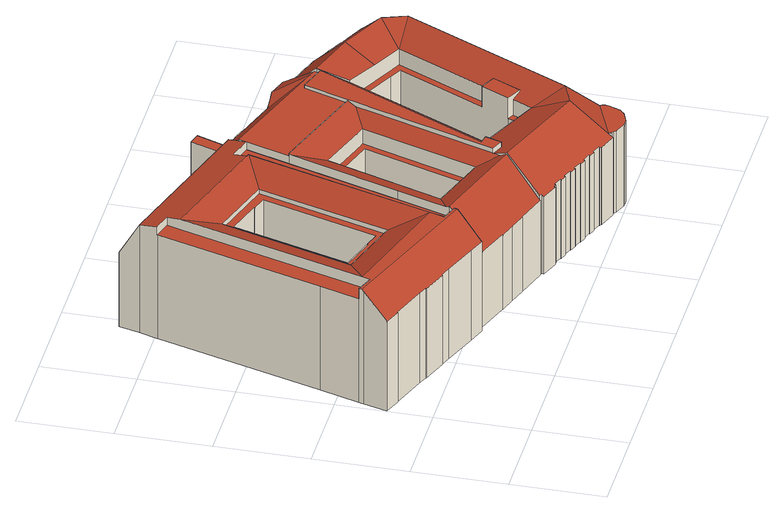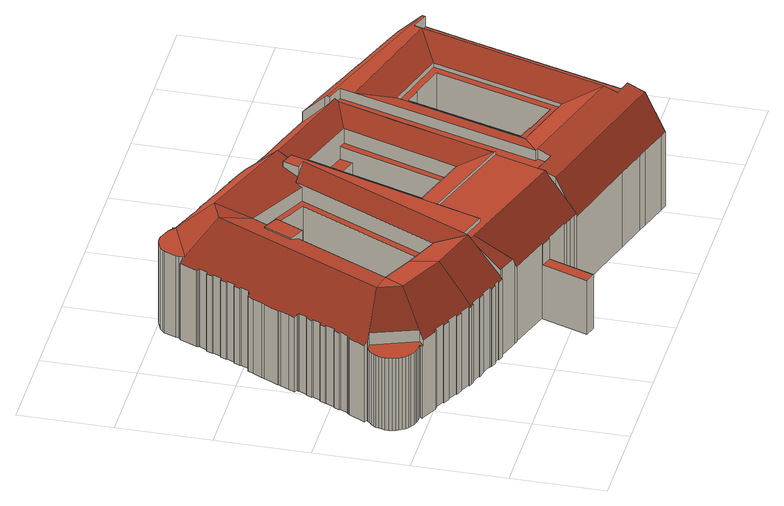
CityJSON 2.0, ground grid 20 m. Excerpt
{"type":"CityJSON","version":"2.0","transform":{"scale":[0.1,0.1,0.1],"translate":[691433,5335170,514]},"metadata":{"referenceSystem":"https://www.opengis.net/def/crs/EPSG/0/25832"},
"CityObjects":{
"building1":{"type":"Building","attributes":{"Gemeindeschluessel":"09162000","HoeheDach":"540.902","HoeheGrund":"514.009","Methode":"2000","NiedrigsteTraufeDesGebaeudes":"520.450","Geometrietyp2DReferenz":"3000","function":"31001_2000","roofType":"3100","measuredHeight":26.89,"storeysAboveGround":6},"geometry":[{"type":"MultiSurface","lod":"2","boundaries":[[[0,1,2,3]],[[4,5,6,7]],[[8,9,5,4]],[[10,11,12,13]],[[14,15,16,17]],[[18,2,19,20,21,22,23,24,9,25]],[[26,27,1,28]],[[29,30,31,32]],[[33,34,27,26]],[[17,16,35,36]],[[37,38,39]],[[39,38,40,41]],[[42,43,44,45,12,46]],[[47,20,19,48]],[[49,50,37,39]],[[15,21,20,47]],[[51,52,25,9,8,53,54]],[[55,56,57,58]],[[59,60,61,62]],[[63,3,2,18,64,65,66,67]],[[24,61,60,68,69,6,5,9]],[[70,71,72,14,17,36,73,45,44,43,74,75,76,55,58,29,32,77,78,49,39,41,79,80,81,54,53,8,4,7,82,83,59,62],[84,85,86,87,88,89,90,91]],[[92,93,94,95]],[[96,97,93,92]],[[62,61,24,70]],[[98,34,33,99,100,0]],[[92,95,101,96]],[[78,102,50,49]],[[10,103,104,105,106,11]],[[13,107,35,16,15,47,48,104,103,10]],[[77,108,102,78]],[[76,109,56,55]],[[110,97,96,101,111,112,91,90,89,88]],[[43,42,113,74]],[[114,110,88,87,86,115]],[[71,70,24,23]],[[72,22,21,15,14]],[[71,23,22,72]],[[116,117,63,67]],[[28,1,0,100]],[[1,27,105,19,2]],[[45,73,107,13,12]],[[40,118,117,116,80,79,41]],[[75,119,109,76]],[[32,31,108,77]],[[80,116,120,81]],[[82,69,68,83]],[[95,94,111,101]],[[46,12,11,106,3,63,117,118]],[[36,35,107,73]],[[106,34,98,0,3]],[[81,120,51,54]],[[64,18,25,52]],[[121,119,75]],[[67,66,65,64,52,51,120,116]],[[86,85,84,122,123,115]],[[48,19,105,104]],[[91,112,122,84]],[[83,68,60,59]],[[74,113,121,75]],[[106,105,27,34]],[[50,102,108,31,30,57,56,109,119,121,113,42,46,118,40,38,37]],[[7,6,69,82]],[[99,33,26,28,100],[123,122,112,111,94,93,97,110,114,115]],[[58,57,30,29]]],"semantics":{"surfaces":[{"type":"RoofSurface"},{"type":"WallSurface"},{"type":"GroundSurface"}],"values":[0,1,1,1,1,0,1,1,1,1,1,1,1,1,1,1,1,1,1,1,0,2,1,1,1,1,0,1,1,0,1,1,1,1,1,1,1,1,1,1,0,1,1,1,1,1,1,1,0,1,0,1,1,1,0,1,1,1,1,1,0,0,1,0,1]}}]},
"building2":{"type":"Building","attributes":{"Gemeindeschluessel":"09162000","HoeheDach":"541.140","HoeheGrund":"515.017","Methode":"2000","NiedrigsteTraufeDesGebaeudes":"518.500","Geometrietyp2DReferenz":"3000","function":"31001_2000","roofType":"3100","measuredHeight":26.12,"storeysAboveGround":6},"geometry":[{"type":"MultiSurface","lod":"2","boundaries":[[[124,125,126,127]],[[128,129,130,131]],[[132,133,134,135]],[[136,137,138,139]],[[140,141,142,143,144,145,146]],[[147,148,149,150,151,152,153,154,155,156,157,158,159,160]],[[161,162,163,164]],[[165,166,167,168,169,170,171,172,173]],[[174,175,129,128]],[[176,177,178,179]],[[180,181,182,183]],[[184,185,186,187]],[[188,189,190,191]],[[192,193,194,195]],[[196,197,198,199]],[[200,201,202]],[[203,204,205,206]],[[207,208,209,210,211,212,213,214,215,216,217,218,219,220,221]],[[222,223,224,225]],[[226,227,228,229]],[[230,231,232,233]],[[234,235,236,237]],[[238,239,240,241]],[[242,21,243,244]],[[245,246,135,247]],[[248,249,250,251]],[[252,253,254,255]],[[256,257,258,259]],[[260,261,262,263]],[[264,265,266,267]],[[268,269,223,222]],[[270,271,272,273]],[[274,275,276,277]],[[278,207,221]],[[277,276,279,280,281,148,147]],[[282,283,284,285]],[[286,287,175,174]],[[288,289,145,290]],[[291,292,158,157,156,293,294,295,296,297,186,185]],[[298,299,300,288,290,301,302,303,243,21,169]],[[304,305,231,230]],[[306,307,308,309]],[[132,135,246,310,311,312,313,314,315,316,317,272,271,318,284,283,319,320,262,261,321,130,129,175,287,322,323,324,325,326]],[[327,328,329,330,331,151,150]],[[304,332,333,334,335,336]],[[146,337,140]],[[338,339,340,341]],[[342,343,344,345]],[[346,347,348,349,267,266,350]],[[331,330,351,352]],[[353,354,355,356]],[[341,340,357,358,359]],[[360,321,261,260]],[[309,308,361,362]],[[363,364,365,366]],[[241,240,367,368]],[[225,224,369,370]],[[141,140,371]],[[372,313,312,373]],[[374,375,167,166,165,376,377]],[[263,262,320,378]],[[379,315,314,380]],[[220,344,343,381,382,367,240,239,383,384,236,235,385,258,257,386,387,388,389,390,391,392,393,232,231,305,336,335,334,394,395,178,177,396,397,398,205,204,399,400,401,402,369,224,223,269,403,404,405,406,407,408,163,162,134,133,409,410]],[[411,213,212,412]],[[413,390,389,414]],[[415,416,417,418]],[[419,420,125,124]],[[421,375,374,422]],[[423,400,399,424]],[[425,426,427,428]],[[243,23,429,244]],[[430,404,403,431]],[[432,433,249,248]],[[434,435,436,437]],[[438,439,181,180]],[[440,441,442,443,428,427]],[[444,445,446,447]],[[448,449,450,451]],[[429,23,452,453]],[[255,254,454,455]],[[456,457,458,459]],[[460,407,406,461]],[[462,398,397,463]],[[464,465,466,467]],[[221,220,410,468]],[[469,215,214,470]],[[139,138,435,434]],[[418,417,471,472]],[[336,305,304]],[[473,474,475,476]],[[477,478,479,189,188,480,481,482,483,484]],[[485,486,487,488]],[[489,490,491,143,142,141]],[[267,349,492,264]],[[493,307,306,346,350]],[[494,495,496,300,299,298,169,168]],[[201,200,426,425,497,498,499]],[[500,501,502,503]],[[504,505,506,507]],[[281,280,328,327,150,149,148]],[[468,410,275]],[[508,499,498,509,362,361]],[[424,399,204,203]],[[510,394,334,333]],[[159,158,292,511]],[[442,441,439,438]],[[512,391,390,413]],[[290,145,144,301]],[[513,514,515,136]],[[357,516,517,518,519,520,358]],[[521,522,523,524]],[[162,161,247,135,134]],[[155,154,525,526]],[[527,275,274,528,490,489]],[[529,386,257,256]],[[220,219,344]],[[459,458,530,531]],[[409,532,351]],[[533,187,186,297,534,354,353]],[[535,393,392,536]],[[537,217,216,538]],[[539,310,246,245]],[[380,314,313,372]],[[540,541,518]],[[542,543,544,545,546,547,477,484,422,374]],[[366,160,159,511,363]],[[303,508,361,308,307,493]],[[548,549,522,521]],[[461,406,405,550]],[[551,190,189,479]],[[552,396,177,176]],[[553,364,363,511,292,291,554,555,556,557]],[[476,475,558,559]],[[179,178,395,560]],[[285,284,318,561]],[[562,563,433,432]],[[143,564,144]],[[565,211,210,566]],[[567,325,324,568,569,570,571]],[[538,216,215,469]],[[479,478,572,551]],[[573,402,401,574]],[[575,576,577,578]],[[579,580,581,582]],[[164,163,408,583]],[[584,585,520,519,544,543,542,374,377,586,587]],[[371,140,337,588,589]],[[547,572,478,477]],[[218,590,345,344,219]],[[591,592,593,594]],[[595,596,597,598]],[[528,274,277,147,365,364,553,599,466,465,600,153,152,151,331,352,601,602,491,490]],[[602,601,352,351,603,604,564,143,491]],[[206,205,398,462]],[[605,319,283,282]],[[410,409,351,330,329,279,276,275]],[[503,502,606,607]],[[594,593,608,609]],[[472,471,610,611]],[[612,384,383,613]],[[603,351,532,614,604]],[[515,137,136]],[[131,130,321,360]],[[582,581,615,616]],[[191,617,480,188]],[[453,452,445,444]],[[618,385,235,234]],[[619,265,264,492,620,621,622]],[[534,623,355,354]],[[154,153,600,525]],[[598,597,580,579]],[[588,337,146,145,289,624,625,626,627,628]],[[366,365,147,160]],[[629,630,631,632]],[[278,457,456,633,634,208,207]],[[484,483,482,481,635,636,637,546,545,638,639,421,422]],[[368,367,382,640]],[[373,312,311,641]],[[574,401,400,423]],[[488,487,549,548]],[[642,381,343,342]],[[127,126,643,644]],[[613,383,239,238]],[[414,389,388,645]],[[646,647,648,649]],[[650,209,208,634]],[[437,436,630,629]],[[589,588,628,541,540]],[[651,652,339,338]],[[590,218,217,537]],[[640,382,381,642]],[[532,653,567,571,194,193,250,249,433,563,577,576,506,505,610,471,417,416,654,614]],[[470,214,213,411]],[[326,653,133,132]],[[550,405,404,430]],[[329,328,280,279]],[[233,232,393,535]],[[609,608,655,656]],[[303,302,202,201,499,508]],[[370,369,402,573]],[[259,258,385,618]],[[656,655,449,448]],[[620,492,349,348]],[[553,557,657,599]],[[644,643,658,659]],[[617,635,481,480]],[[611,610,505,504]],[[628,627,626,625,624,289,288,300,496,660,661,662,541]],[[607,606,420,419]],[[663,323,322,664]],[[199,198,665,666]],[[667,295,294,668]],[[654,416,415,669,649,648]],[[531,530,474,473]],[[641,311,310,539]],[[251,250,193,192]],[[526,293,156,155]],[[568,324,323,663]],[[468,275,527,489,141,371,589,540,518,517,516]],[[467,466,599,657]],[[545,544,670,638]],[[375,671,670,660,496,495,494,168,167]],[[195,194,571,570]],[[639,638,670,671,375,421]],[[586,377,376,165,173,672,673,674]],[[616,615,619,622]],[[293,526,525,600,465,464,675,676]],[[303,493,350,266,265,619,615,581,580,597,596,677,446,445,452,23,243]],[[664,322,287,286]],[[572,547,546,637,636,635,617,191,190,551]],[[536,392,391,512]],[[645,388,387,678]],[[302,301,144,679,202]],[[632,631,227,226]],[[359,358,514,513]],[[524,523,197,196]],[[455,454,501,500]],[[614,654,648,647,665,198,197,523,522,549,487,486,182,181,439,441,440,427,426,200,202,679,144]],[[507,506,576,575]],[[273,272,317,680]],[[412,212,211,565]],[[554,291,185,184]],[[623,296,295,667,681,356,355]],[[564,604,614,144]],[[680,317,316,682]],[[682,379,380,372,373,641,539,245,247,161,164,583,460,461,550,430,431,268,222,225,370,573,574,423,424,203,206,462,463,552,176,179,560,510,333,332,304,230,233,535,536,512,413,414,645,678,529,256,259,618,234,237,612,613,238,241,368,640,642,342,345,590,537,538,469,470,411,412,565,566,650,634,633,456,459,531,473,476,559,252,255,455,500,503,607,419,124,127,644,659,591,594,609,656,448,451,683,651,338,341,359,513,136,139,434,437,629,632,226,229,684,674,673,672,173,172,171,170,242,244,429,453,444,447,685,595,598,579,582,616,622,621,620,348,347,346,306,309,362,509,498,497,425,428,443,442,438,180,183,485,488,548,521,524,196,199,666,646,649,669,415,418,472,611,504,507,575,578,562,432,248,251,192,195,570,569,568,663,664,286,174,128,131,360,260,263,378,605,282,285,561,270,273,680],[467,657,557,556,555,554,184,187,533,353,356,681,667,668,676,675,464]],[[678,387,386,529]],[[463,397,396,552]],[[683,686,652,651]],[[170,169,21,242]],[[666,665,647,646]],[[583,408,407,460]],[[682,316,315,379]],[[447,446,677,685]],[[451,450,686,683]],[[519,518,541,662,661,660,670,544]],[[183,182,486,485]],[[561,318,271,270]],[[560,395,394,510]],[[237,236,384,612]],[[431,403,269,268]],[[340,339,652,686,450,449,655,608,593,592,658,643,126,125,420,606,502,501,454,254,253,558,475,474,530,458,457,278,221,468,516,357]],[[566,210,209,650]],[[378,320,319,605]],[[228,587,586,674,684,229]],[[325,567,653,326]],[[409,133,653,532]],[[668,294,293,676]],[[578,577,563,562]],[[436,435,138,137,515,514,358,520,585,584,587,228,227,631,630]],[[559,558,253,252]],[[659,658,592,591]],[[685,677,596,595]],[[534,297,296,623]]],"semantics":{"surfaces":[{"type":"WallSurface"},{"type":"RoofSurface"},{"type":"GroundSurface"}],"values":[0,0,0,0,1,0,0,0,0,0,0,0,0,0,0,0,0,1,0,0,0,0,0,0,0,0,0,0,0,0,0,0,0,0,0,0,0,0,1,1,0,0,1,0,0,0,0,0,0,0,0,0,0,0,0,0,0,0,0,1,0,0,1,0,0,0,0,0,0,0,0,0,0,0,0,0,0,0,0,0,0,0,0,0,1,0,0,0,0,0,0,0,0,1,0,0,0,0,0,1,1,0,0,0,0,0,0,0,0,0,0,0,1,0,0,0,0,1,0,0,0,0,0,0,0,1,1,0,0,1,0,0,0,0,0,0,0,0,0,0,0,0,0,0,0,1,0,1,0,0,0,1,0,0,0,1,0,0,0,0,1,0,0,0,1,0,0,0,1,0,0,1,0,0,0,1,0,0,0,0,0,0,0,0,0,0,0,0,0,0,0,1,0,0,0,0,0,0,1,0,0,0,0,0,0,0,0,0,0,0,0,0,0,0,0,0,0,0,1,0,0,1,0,0,0,0,0,1,0,0,0,0,0,0,0,0,0,1,0,0,0,0,0,1,0,2,0,0,0,0,0,0,0,0,0,1,0,0,0,0,0,1,0,0,0,0,1,0,0,1,0,0,0,0]}}]}
},
"vertices":[
[140,400,242],[225,680,242],[183,756,269],[63,358,269],[179,879,0],[179,879,175],[194,875,175],[194,875,0],[166,835,0],[166,835,255],[311,250,245],[311,250,269],[345,238,269],[345,238,245],[492,694,0],[492,694,245],[462,601,245],[462,601,0],[192,785,263],[434,679,269],[443,709,263],[492,694,263],[497,710,260],[499,714,259],[504,733,255],[154,796,263],[363,638,232],[363,638,242],[225,680,232],[136,246,0],[136,246,211],[136,247,212],[136,247,0],[278,358,232],[278,358,242],[386,362,245],[386,362,0],[3,295,211],[3,295,212],[3,295,0],[18,345,265],[18,345,0],[342,227,265],[342,227,0],[343,231,0],[345,238,0],[343,231,269],[443,709,245],[434,679,245],[39,281,0],[39,281,211],[154,795,245],[154,796,245],[154,796,0],[154,795,0],[191,227,0],[191,227,212],[191,226,211],[191,226,0],[343,829,0],[343,829,176],[518,777,174],[518,777,0],[58,342,269],[192,785,245],[183,756,245],[63,358,245],[58,342,245],[274,850,176],[256,856,176],[504,733,0],[499,714,0],[497,710,0],[349,250,0],[325,177,0],[288,191,0],[212,219,0],[115,255,0],[39,282,0],[19,349,0],[21,356,0],[47,440,0],[256,856,0],[274,850,0],[235,659,0],[231,645,0],[160,410,0],[231,389,0],[235,387,0],[236,389,0],[310,634,0],[310,636,0],[268,379,65],[268,379,232],[342,624,232],[342,624,65],[236,389,65],[236,389,232],[226,374,242],[226,374,232],[140,400,232],[310,634,65],[39,282,212],[320,281,245],[440,678,245],[440,678,269],[320,281,269],[349,250,245],[115,255,212],[212,219,212],[235,387,232],[310,634,232],[310,636,232],[325,177,211],[231,389,232],[160,410,232],[21,356,245],[21,356,269],[19,349,269],[288,191,212],[47,440,245],[288,191,211],[235,659,232],[231,645,232],
[648,65,10],[648,65,196],[647,63,194],[647,63,10],[1051,582,10],[1051,582,180],[1059,581,180],[1059,581,10],[1063,484,180],[1063,484,208],[1076,485,197],[1076,485,180],[467,128,10],[467,128,185],[431,140,185],[431,140,10],[606,236,256],[622,233,244],[629,247,244],[775,550,244],[768,616,271],[763,607,271],[586,239,271],[774,229,207],[774,229,255],[800,281,255],[803,289,255],[803,289,207],[858,403,207],[893,475,207],[893,475,51],[858,403,51],[858,403,91],[803,289,91],[800,281,91],[800,281,51],[774,229,51],[1076,483,10],[1076,483,196],[1082,480,190],[1082,480,10],[386,362,265],[445,545,266],[461,596,267],[462,601,269],[462,601,263],[462,601,10],[461,596,10],[445,545,10],[386,362,10],[1044,582,10],[1044,582,180],[1010,321,10],[1010,321,186],[1003,308,186],[1003,308,10],[819,682,10],[819,682,195],[819,684,193],[819,684,10],[769,297,10],[769,297,91],[772,303,91],[772,303,10],[452,360,67],[452,360,81],[550,328,81],[550,328,67],[1002,607,10],[1002,607,194],[1007,605,194],[1007,605,10],[859,669,10],[859,669,195],[873,665,195],[873,665,10],[791,689,197],[791,689,214],[773,632,255],[1015,346,10],[1015,346,192],[1013,346,194],[1013,346,10],[775,18,202],[776,22,202],[781,17,202],[787,12,202],[811,2,202],[818,2,202],[826,2,202],[850,12,202],[856,17,202],[861,22,202],[871,47,202],[872,54,202],[871,61,202],[868,65,202],[774,25,202],[1043,410,10],[1043,410,194],[1035,391,194],[1035,391,10],[342,227,10],[342,227,244],[345,238,256],[345,238,10],[973,245,10],[973,245,186],[964,227,186],[964,227,10],[918,151,10],[918,151,194],[909,132,194],[909,132,10],[903,119,10],[903,119,194],[894,101,194],[894,101,10],[492,694,10],[497,710,263],[497,710,10],[1077,486,10],[1077,486,180],[1076,485,10],[980,615,10],[980,615,196],[1001,605,196],[1001,605,10],[712,40,10],[712,40,194],[699,45,194],[699,45,10],[925,164,10],[925,164,194],[926,163,192],[926,163,10],[1071,577,10],[1071,577,180],[1077,573,180],[1077,573,10],[618,747,137],[618,747,184],[642,739,184],[642,739,137],[1045,409,10],[1045,409,192],[1100,540,10],[1100,540,180],[1101,534,180],[1101,534,10],[767,180,207],[767,180,244],[788,222,244],[788,222,207],[775,18,195],[808,213,253],[808,213,255],[788,222,255],[1092,558,10],[1092,558,180],[1096,553,180],[1096,553,10],[1044,581,10],[1044,581,180],[706,626,263],[706,626,271],[763,607,263],[773,295,91],[772,295,91],[831,416,91],[827,418,91],[825,412,91],[824,412,91],[771,303,91],[511,585,263],[637,543,263],[674,531,263],[768,616,263],[769,621,263],[755,625,263],[976,251,10],[976,251,186],[734,707,10],[734,707,187],[734,708,186],[734,708,10],[1078,485,180],[1083,490,180],[1089,495,180],[1092,500,180],[1096,506,180],[1098,512,180],[1100,519,180],[1101,526,180],[1098,547,180],[1088,564,180],[1082,570,180],[1065,579,180],[1043,581,180],[1041,583,180],[1044,588,180],[1041,590,180],[1028,579,180],[817,283,255],[837,273,255],[837,273,253],[817,283,244],[817,283,207],[984,267,10],[992,283,10],[992,283,185],[984,267,185],[976,251,185],[606,236,271],[538,101,10],[538,101,192],[539,106,197],[539,106,10],[878,58,10],[878,58,190],[871,61,197],[871,61,10],[641,737,10],[642,739,10],[678,837,10],[678,837,137],[641,737,186],[913,483,244],[913,483,207],[746,316,10],[746,316,45],[799,424,45],[799,424,10],[533,108,197],[533,108,187],[533,108,10],[1065,579,10],[742,705,200],[742,705,10],[733,212,51],[733,212,207],[760,199,207],[760,199,51],[896,100,192],[896,100,10],[1036,390,191],[1036,390,10],[606,236,245],[1092,500,10],[1089,495,10],[410,281,243],[493,529,243],[364,296,265],[351,255,265],[1082,570,10],[1098,512,10],[1096,506,10],[895,95,190],[894,96,191],[905,118,192],[911,131,192],[920,150,192],[933,182,194],[935,181,192],[942,194,192],[940,196,194],[948,214,194],[950,213,192],[952,216,192],[957,214,186],[991,284,186],[994,290,186],[1004,324,191],[1006,328,192],[1004,328,194],[1021,359,191],[1019,360,194],[1028,378,194],[1030,377,192],[1052,422,191],[1050,423,194],[1059,441,193],[1060,440,191],[1062,444,191],[1064,444,190],[993,483,271],[819,123,271],[826,2,10],[818,2,10],[948,214,10],[940,196,10],[904,655,10],[904,655,194],[910,652,194],[910,652,10],[666,58,10],[666,58,196],[493,529,208],[410,281,208],[1019,360,10],[1021,359,10],[792,689,10],[792,689,197],[793,692,193],[793,692,10],[499,714,10],[1050,423,10],[1052,422,10],[981,617,10],[981,617,194],[395,151,10],[395,151,185],[395,152,186],[395,152,10],[805,686,10],[805,686,195],[795,692,193],[805,688,193],[805,688,10],[795,692,10],[518,777,10],[518,777,186],[519,777,186],[519,777,10],[582,89,10],[582,89,196],[581,87,194],[581,87,10],[504,733,237],[504,733,10],[699,47,196],[699,47,10],[774,16,10],[774,16,193],[736,30,193],[736,30,10],[1062,444,10],[1060,440,10],[1004,328,10],[1006,328,10],[867,489,10],[867,489,207],[782,530,207],[782,530,10],[771,103,271],[856,17,10],[850,12,10],[909,650,196],[909,650,10],[732,33,10],[732,33,194],[732,35,196],[732,35,10],[424,276,179],[433,304,179],[433,304,81],[502,511,67],[502,511,208],[452,360,208],[433,304,208],[424,276,208],[832,680,10],[832,680,193],[831,678,194],[831,678,10],[629,247,238],[629,247,207],[775,550,207],[653,844,137],[734,707,186],[511,585,269],[637,543,269],[674,531,269],[791,689,10],[788,690,10],[788,690,214],[680,53,10],[680,53,196],[680,51,194],[680,51,10],[931,641,10],[931,641,194],[945,635,194],[945,635,10],[749,703,214],[749,703,10],[991,284,10],[772,295,51],[950,213,10],[533,107,10],[533,107,186],[467,128,186],[558,181,271],[562,196,265],[566,207,261],[562,196,261],[558,181,269],[835,675,10],[835,675,197],[858,667,197],[858,667,10],[866,488,51],[831,416,51],[642,241,239],[642,241,207],[933,182,10],[736,31,194],[736,31,10],[975,533,271],[771,303,10],[771,303,45],[957,214,10],[952,216,10],[871,47,10],[861,22,10],[1078,485,10],[568,211,259],[568,211,261],[424,276,243],[523,244,243],[536,240,243],[536,240,208],[523,244,208],[523,244,179],[836,677,10],[836,677,195],[1059,441,10],[532,272,81],[1004,324,10],[732,211,207],[773,295,10],[772,295,10],[733,212,10],[732,211,10],[713,41,196],[713,41,10],[994,290,10],[1098,547,10],[967,624,10],[967,624,194],[775,550,248],[811,2,10],[787,12,10],[1041,590,193],[1044,588,10],[1041,590,10],[1007,606,10],[1007,606,193],[532,272,179],[1030,377,10],[1028,378,10],[944,633,10],[944,633,197],[966,622,196],[966,622,10],[555,766,10],[555,766,185],[562,764,185],[562,764,10],[1064,444,10],[395,234,269],[521,193,269],[349,250,268],[349,249,269],[595,201,271],[595,201,259],[872,54,10],[614,77,10],[614,77,196],[614,75,194],[614,75,10],[527,775,10],[527,775,185],[541,771,185],[541,771,10],[648,253,207],[866,488,207],[900,489,207],[846,516,207],[900,489,244],[846,516,244],[1088,564,10],[666,56,194],[666,56,10],[600,80,194],[600,80,10],[931,639,196],[931,639,10],[911,131,10],[905,118,10],[873,582,271],[562,763,186],[562,763,10],[601,479,67],[920,150,10],[617,745,186],[653,844,10],[618,747,10],[617,745,10],[824,412,45],[674,531,271],[668,514,271],[656,476,271],[573,228,271],[568,211,271],[325,176,10],[325,176,187],[325,177,188],[325,177,10],[775,18,10],[776,22,10],[601,479,208],[550,328,208],[532,272,208],[619,488,208],[605,492,208],[894,96,10],[1083,490,10],[895,95,10],[633,68,194],[633,68,10],[942,194,10],[895,655,10],[895,655,197],[896,657,194],[896,657,10],[781,17,10],[576,87,10],[576,87,192],[1028,579,208],[903,655,194],[600,82,196],[600,82,10],[648,253,10],[633,70,196],[633,70,10],[668,514,261],[656,476,261],[573,228,261],[1041,583,10],[1043,581,10],[872,663,197],[872,663,10],[825,412,10],[827,418,10],[903,655,10],[619,488,243],[605,492,243],[364,296,10],[351,255,10],[349,250,10],[866,488,10],[831,416,10],[519,778,185],[935,181,10],[769,621,267],[1101,526,10],[824,412,10],[1100,519,10],[576,89,10],[349,249,10],[519,778,10],[576,89,194]
]}
